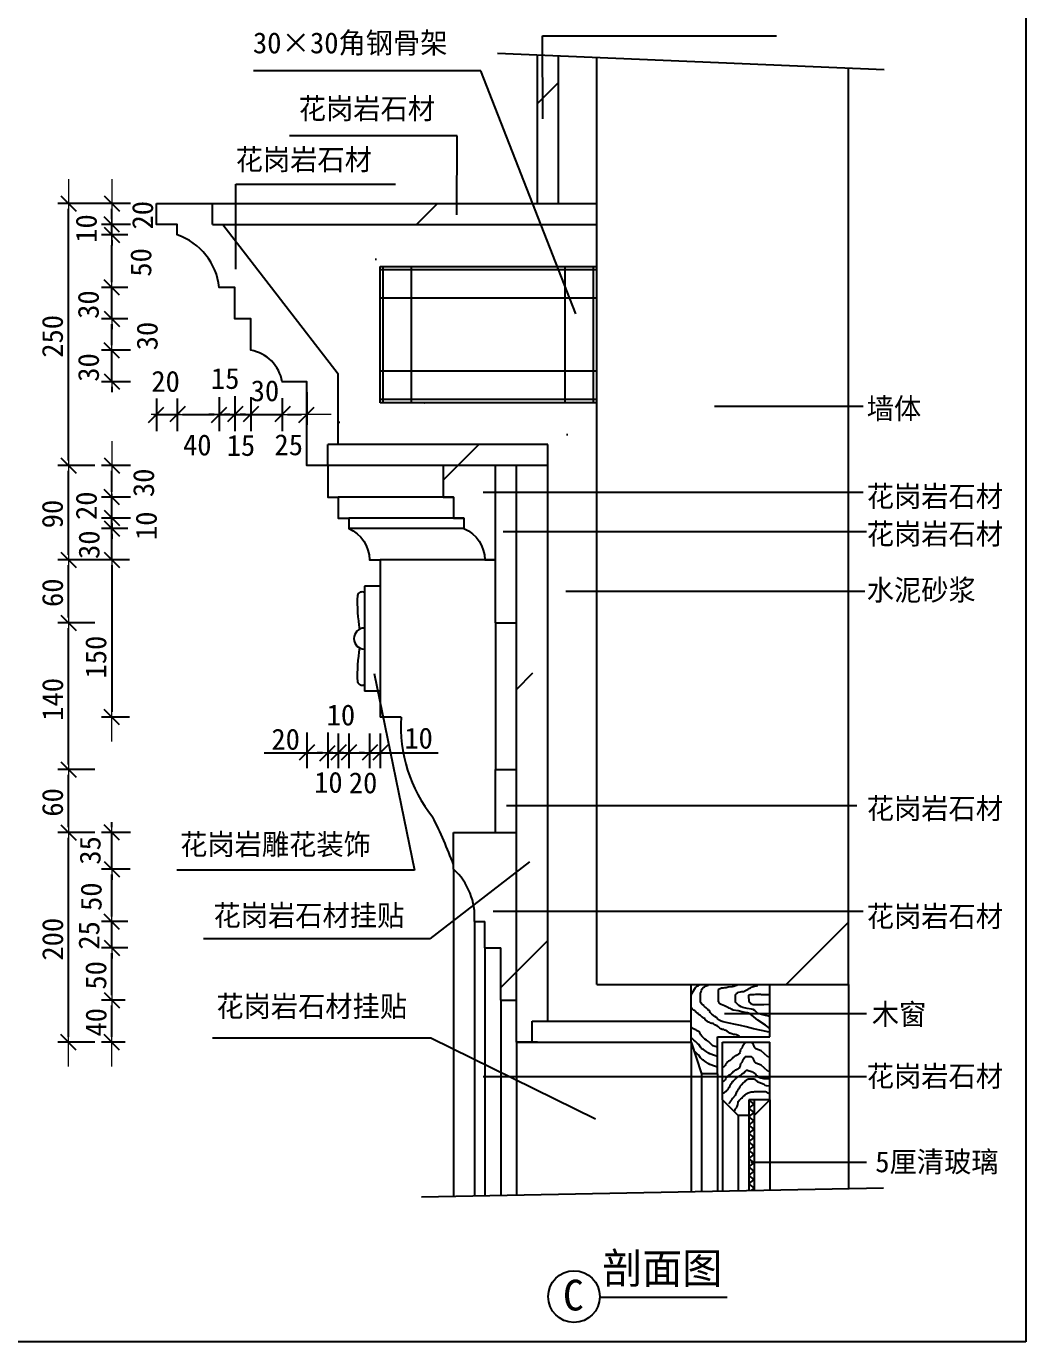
# Model space of a CAD drawing. Header units: metres. Extents: x 1603 to 10770, y 1189 to 12976.
# Drawn here: x 6004 to 10770, y 1189 to 7462 of the extents above; entities that cross this region are included whole.
import ezdxf

# ---------------------------------------------------------------- set-up
doc = ezdxf.new("R2010")
doc.units = ezdxf.units.M
for name, color, linetype in [('2', 2, 'Continuous'), ('3', 3, 'Continuous'), ('4', 4, 'Continuous'), ('7', 7, 'Continuous'), ('BH', 3, 'Continuous'), ('DIM', 3, 'Continuous'), ('TEXT', 3, 'Continuous')]:
    doc.layers.add(name, color=color, linetype=linetype)
doc.dimstyles.get("Standard").update_dxf_attribs({"dimtxt": 2.5, "dimasz": 2.5, "dimexe": 1.25, "dimexo": 0.625, "dimtad": 1, "dimcen": 2.5, "dimazin": 3, "dimtfac": 1, "dimtmove": 0, "dimatfit": 3})

# ---------------------------------------------------------------- blocks, each defined once
blk = doc.blocks.new('BH2')
at = {"layer": 'BH'}
blk.add_lwpolyline([(0, 32), (5, 28), (0, 24), (5, 20), (0, 16), (5, 12), (0, 8), (5, 4), (0, 0)], dxfattribs=at)
blk = doc.blocks.new('_DOT')
at = {"color": 0, "linetype": 'ByBlock', "lineweight": 15}
blk.add_line((4.63, 0), (-1, 0), dxfattribs=at)
blk.add_lwpolyline([(-1.51, -1.54), (1.42, 1.41)])

msp = doc.modelspace()

# ---------------------------------------------------------------- hatches: boundary and pattern name
at = {"layer": 'BH'}
h = msp.add_hatch(dxfattribs=at)
h.set_pattern_fill('ANSI33', scale=300)
h.paths.add_polyline_path([(8541.09, 7321.37), (8441.09, 7325.59), (8441.09, 6617.22), (8541.09, 6617.22)])
h.paths.add_polyline_path([(8724.42, 6617.22), (6891.09, 6617.22), (6891.09, 6517.22), (8724.42, 6517.22)])
h.paths.add_polyline_path([(6891.09, 6617.22), (6623.83, 6617.22), (6623.83, 6517.22), (6723.83, 6517.22), (6723.83, 6467.22, -0.29), (6923.83, 6217.22), (6998.83, 6217.22), (6998.83, 6067.22), (7073.83, 6067.22), (7073.83, 5917.22, -0.32), (7223.83, 5767.22), (7341.09, 5767.22), (7341.09, 5467.22), (7341.09, 5367.22), (7441.09, 5367.22), (7441.09, 5467.22), (7491.09, 5467.22), (7491.09, 5805.63), (6941.09, 6517.22), (6891.09, 6517.22)])
h.paths.add_polyline_path([(8491.09, 5467.22), (7441.09, 5467.22), (7441.09, 5367.22), (8491.09, 5367.22)])
h.paths.add_polyline_path([(8241.09, 5367.22), (7991.09, 5367.22), (7991.09, 5217.22), (8041.09, 5217.22), (8041.09, 5117.22), (8091.09, 5117.22), (8091.09, 5067.22, -0.29), (8191.09, 4917.22), (8241.09, 4917.22)])
h.paths.add_polyline_path([(8341.09, 5367.22), (8241.09, 5367.22), (8241.09, 4617.22), (8341.09, 4617.22)])
h.paths.add_polyline_path([(8491.09, 5367.22), (8341.09, 5367.22), (8341.09, 2617.22), (8416.09, 2617.22), (8416.09, 2717.22), (8491.09, 2717.22)])
h.paths.add_polyline_path([(8341.09, 3917.22), (8241.09, 3917.22), (8241.09, 3617.22), (8341.09, 3617.22)])
h.paths.add_polyline_path([(8341.09, 3617.22), (8041.09, 3617.22), (8041.09, 3442.22, -0.23), (8141.09, 3192.22), (8191.09, 3192.22), (8191.09, 3067.22), (8266.09, 3067.22), (8266.09, 2817.22), (8341.09, 2817.22)])
h.paths.add_polyline_path([(9174.42, 2717.22), (8416.09, 2717.22), (8416.09, 2617.22), (8441.09, 2617.22), (9174.42, 2617.22)])
h = msp.add_hatch(dxfattribs=at)
h.set_pattern_fill('AR-CONC', scale=15)
h.paths.add_polyline_path([(8724.42, 7313.64), (8541.09, 7321.37), (8541.09, 6617.22), (8724.42, 6617.22)])
h = msp.add_hatch(dxfattribs=at)
h.set_pattern_fill('ANSI31', scale=1500)
h.paths.add_polyline_path([(8724.42, 2892.22), (9924.42, 2892.22), (9924.42, 7263.03), (8724.42, 7313.64)])
h = msp.add_hatch(dxfattribs=at)
h.set_pattern_fill('AR-CONC', scale=15)
h.paths.add_polyline_path([(7491.09, 5805.63), (7491.09, 5467.22), (8491.09, 5467.22), (8491.09, 2717.22), (9174.42, 2717.22), (9174.42, 2892.22), (8724.42, 2892.22), (8724.42, 5667.22), (7691.09, 5667.22), (7691.09, 6317.22), (8724.42, 6317.22), (8724.42, 6517.22), (6941.09, 6517.22)])

# ---------------------------------------------------------------- linework, layer by layer
for p, q in [((8464.97, 7417.55), (9582.1, 7417.55)), ((8170.78, 7250.17), (7086.72, 7250.17)), ((8058.92, 6940.12), (7259.24, 6940.12)), ((7003.59, 6709.63), (7764.03, 6709.63)), ((7854.32, 3437.28), (6720.84, 3437.28)), ((7928.5, 3110.18), (6848.09, 3110.18)), ((7932.4, 2636.81), (6891.82, 2636.81))]:
    msp.add_line(p, q)
at = {"layer": '2'}
for p, q in [((8724.42, 2892.22), (8724.42, 7313.64)), ((9924.42, 2892.22), (9924.42, 7263.03)), ((8724.42, 2892.22), (9924.42, 2892.22))]:
    msp.add_line(p, q, dxfattribs=at)
at = {"layer": '3'}
for p, q in [((8251.46, 7333.58), (10095.43, 7255.82)), ((9224.42, 2467.22), (9224.42, 1905.93)), ((9399.42, 2267.22), (9399.42, 1909.41)), ((7889.21, 1879.39), (10091.57, 1923.16))]:
    msp.add_line(p, q, dxfattribs=at)
at = {"layer": '4'}
for p, q in [((8441.09, 6617.22), (8441.09, 7325.59)), ((8541.09, 6617.22), (8541.09, 7321.37)), ((6623.83, 6617.22), (8724.42, 6617.22)), ((6891.09, 6517.22), (6891.09, 6617.22)), ((6891.09, 6517.22), (8724.42, 6517.22)), ((6941.09, 6517.22), (7491.09, 5805.63)), ((7691.09, 5667.22), (7691.09, 6317.22)), ((7691.09, 6317.22), (8724.42, 6317.22)), ((7491.09, 5467.22), (7491.09, 5805.63)), ((7341.09, 5467.22), (7341.09, 5767.22)), ((8724.42, 5667.22), (7691.09, 5667.22)), ((7441.09, 5367.22), (7441.09, 5467.22)), ((8491.09, 5467.22), (7441.09, 5467.22)), ((8491.09, 2717.22), (8491.09, 5467.22)), ((8491.09, 5367.22), (7441.09, 5367.22)), ((8241.09, 4617.22), (8241.09, 5367.22)), ((8341.09, 2617.22), (8341.09, 5367.22)), ((7691.09, 4917.22), (7691.09, 4167.22)), ((8241.09, 4917.22), (7691.09, 4917.22)), ((8241.09, 4617.22), (8341.09, 4617.22)), ((7791.09, 4167.22), (7691.09, 4167.22)), ((8241.09, 3617.22), (8241.09, 3917.22)), ((8241.09, 3917.22), (8341.09, 3917.22)), ((8041.09, 3442.22), (8041.09, 3617.22)), ((8041.09, 3617.22), (8341.09, 3617.22)), ((8041.09, 3442.22), (8041.09, 1882.41)), ((8141.09, 3192.22), (8191.09, 3192.22)), ((8191.09, 3067.22), (8191.09, 3192.22)), ((8191.09, 3067.22), (8266.09, 3067.22)), ((8266.09, 2817.22), (8266.09, 3067.22)), ((9174.42, 2617.22), (9174.42, 2892.22)), ((9549.42, 2642.22), (9549.42, 2892.22)), ((9924.42, 2892.22), (9924.42, 1919.84)), ((8266.09, 2817.22), (8341.09, 2817.22)), ((8416.09, 2617.22), (8416.09, 2717.22)), ((8416.09, 2717.22), (9174.42, 2717.22)), ((9299.42, 2467.22), (9299.42, 2642.22)), ((9299.42, 2642.22), (9549.42, 2642.22)), ((8341.09, 2617.22), (8341.09, 1888.37)), ((8441.09, 2617.22), (8341.09, 2617.22)), ((8341.09, 2617.22), (9174.42, 2617.22)), ((9174.42, 2617.22), (9224.42, 2467.22)), ((9324.42, 2342.22), (9324.42, 2617.22)), ((9324.42, 2617.22), (9549.42, 2617.22)), ((9549.42, 2342.22), (9549.42, 2617.22)), ((9299.42, 2467.22), (9224.42, 2467.22)), ((9399.42, 2267.22), (9324.42, 2342.22)), ((9549.42, 2342.22), (9449.42, 2342.22)), ((9474.42, 2267.22), (9549.42, 2342.22)), ((9449.42, 2267.22), (9399.42, 2267.22))]:
    msp.add_line(p, q, dxfattribs=at)
for points in [[(7441.09, 5367.22), (7341.09, 5367.22), (7341.09, 5767.22), (7223.83, 5767.22, 0.32), (7073.83, 5917.22), (7073.83, 6067.22), (6998.83, 6067.22), (6998.83, 6217.22), (6923.83, 6217.22, 0.29), (6723.83, 6467.22), (6723.83, 6517.22), (6623.83, 6517.22), (6623.83, 6617.22)], [(7441.09, 5367.22), (7441.09, 5217.22), (7491.09, 5217.22), (7491.09, 5117.22), (7541.09, 5117.22), (7541.09, 5067.22, -0.29), (7641.09, 4917.22), (7691.09, 4917.22)], [(7991.09, 5367.22), (7991.09, 5217.22), (8041.09, 5217.22), (8041.09, 5117.22), (8091.09, 5117.22), (8091.09, 5067.22, -0.29), (8191.09, 4917.22), (8241.09, 4917.22)]]:
    msp.add_lwpolyline(points, format="xyb", dxfattribs=at)
for centre, radius, start, end in [((8483.48, 4124.98), 693.68, 176.51, 218.69), ((5827.45, 2635.14), 2363.71, 20.53, 26.54), ((7835.2, 3214.87), 306.73, 355.77, 47.84)]:
    msp.add_arc(centre, radius, start, end, dxfattribs=at)
at = {"layer": '7'}
for p, q in [((7691.09, 6302.22), (8724.42, 6302.22)), ((7706.09, 5667.22), (7706.09, 6317.22)), ((7841.09, 5667.22), (7841.09, 6317.22)), ((8574.42, 5667.22), (8574.42, 6317.22)), ((8709.42, 5667.22), (8709.42, 6317.22)), ((7691.09, 6167.22), (8724.42, 6167.22)), ((8724.42, 5817.22), (7691.09, 5817.22)), ((8724.42, 5682.22), (7691.09, 5682.22)), ((8041.09, 5217.22), (7491.09, 5217.22)), ((8091.09, 5117.22), (7541.09, 5117.22)), ((8091.09, 5067.22), (7541.09, 5067.22)), ((7616.09, 4792.22), (7616.09, 4292.22)), ((7691.09, 4792.22), (7616.09, 4792.22)), ((8241.09, 4617.22), (8241.09, 3917.22)), ((7691.09, 4292.22), (7616.09, 4292.22)), ((8141.09, 3192.22), (8141.09, 1884.4)), ((8191.09, 3067.22), (8191.09, 1885.39)), ((8266.09, 2817.22), (8266.09, 1886.88)), ((9174.42, 2617.22), (9174.42, 1904.94)), ((9299.42, 2467.22), (9299.42, 1907.42)), ((9324.42, 2342.22), (9324.42, 1907.92)), ((9449.42, 2342.22), (9449.42, 1910.4)), ((9474.42, 2342.22), (9474.42, 1910.9)), ((9549.42, 2342.22), (9549.42, 1912.39))]:
    msp.add_line(p, q, dxfattribs=at)
for centre, radius, start, end in [((8328.84, 4714.37), 746.58, 177.44, 189.85), ((7604.75, 4742.26), 22.43, 59.63, 165.82), ((7616.09, 4542.22), 50, 90, 270), ((8328.84, 4370.08), 746.58, 170.15, 182.56), ((7604.75, 4342.19), 22.43, 194.18, 300.37)]:
    msp.add_arc(centre, radius, start, end, dxfattribs=at)
at = {"layer": 'BH'}
for p, q in [((9200.59, 2881.98), (9206.53, 2886.43)), ((9206.53, 2886.43), (9209.5, 2887.92)), ((9209.5, 2887.92), (9212.46, 2890.89)), ((9212.46, 2890.89), (9216.46, 2892.22)), ((9243.63, 2884.95), (9246.6, 2886.43)), ((9246.6, 2886.43), (9251.05, 2887.92)), ((9251.05, 2887.92), (9255.5, 2889.41)), ((9255.5, 2889.41), (9259.26, 2892.22)), ((9378.69, 2884.06), (9386.11, 2888.51)), ((9386.11, 2888.51), (9393.53, 2890)), ((9393.53, 2890), (9397.97, 2892.22)), ((9484.06, 2885.54), (9488.51, 2887.03)), ((9488.51, 2887.03), (9492.96, 2887.03)), ((9174.42, 2839.97), (9176.85, 2844.82)), ((9176.85, 2844.82), (9178.33, 2849.28)), ((9178.33, 2849.28), (9182.78, 2855.23)), ((9182.78, 2855.23), (9185.75, 2862.66)), ((9185.75, 2862.66), (9190.2, 2870.09)), ((9190.2, 2870.09), (9194.66, 2879)), ((9194.66, 2879), (9200.59, 2881.98)), ((9218.4, 2847.8), (9219.89, 2852.25)), ((9218.4, 2840.36), (9218.4, 2847.8)), ((9219.89, 2809.42), (9218.4, 2840.36)), ((9219.89, 2852.25), (9221.37, 2853.74)), ((9221.37, 2853.74), (9222.85, 2858.2)), ((9222.85, 2858.2), (9224.34, 2865.63)), ((9224.34, 2865.63), (9227.31, 2871.57)), ((9227.31, 2871.57), (9231.76, 2877.52)), ((9231.76, 2877.52), (9237.69, 2881.98)), ((9237.69, 2881.98), (9243.63, 2884.95)), ((9304.48, 2869.19), (9310.42, 2872.17)), ((9304.48, 2810.01), (9304.48, 2869.19)), ((9310.42, 2872.17), (9319.32, 2876.63)), ((9319.32, 2876.63), (9328.23, 2876.63)), ((9328.23, 2876.63), (9335.65, 2878.11)), ((9335.65, 2878.11), (9341.58, 2878.11)), ((9341.58, 2878.11), (9350.49, 2881.08)), ((9350.49, 2881.08), (9371.27, 2882.57)), ((9371.27, 2882.57), (9378.69, 2884.06)), ((9386.11, 2842.44), (9387.59, 2845.42)), ((9386.11, 2810.01), (9386.11, 2842.44)), ((9387.59, 2845.42), (9390.56, 2848.39)), ((9390.56, 2848.39), (9392.04, 2851.36)), ((9392.04, 2851.36), (9395.01, 2852.85)), ((9395.01, 2852.85), (9400.95, 2855.82)), ((9400.95, 2855.82), (9409.85, 2857.31)), ((9409.85, 2857.31), (9415.79, 2858.79)), ((9415.79, 2858.79), (9427.66, 2858.79)), ((9427.66, 2858.79), (9430.63, 2861.76)), ((9430.63, 2861.76), (9433.6, 2863.25)), ((9433.6, 2863.25), (9436.57, 2864.74)), ((9436.57, 2864.74), (9442.5, 2869.19)), ((9442.5, 2869.19), (9446.96, 2870.68)), ((9446.96, 2870.68), (9451.41, 2873.65)), ((9449.92, 2842.44), (9451.41, 2843.93)), ((9449.92, 2837.99), (9449.92, 2842.44)), ((9451.41, 2811.5), (9449.92, 2837.99)), ((9451.41, 2873.65), (9457.34, 2876.63)), ((9451.41, 2843.93), (9455.86, 2845.42)), ((9455.86, 2845.42), (9475.15, 2845.42)), ((9457.34, 2876.63), (9461.8, 2879.6)), ((9461.8, 2879.6), (9466.25, 2881.08)), ((9466.25, 2881.08), (9470.7, 2882.57)), ((9470.7, 2882.57), (9475.15, 2882.57)), ((9475.15, 2882.57), (9479.61, 2885.54)), ((9475.15, 2845.42), (9482.57, 2846.9)), ((9479.61, 2885.54), (9484.06, 2885.54)), ((9482.57, 2846.9), (9504.84, 2846.9)), ((9504.84, 2846.9), (9509.29, 2845.42)), ((9509.29, 2845.42), (9549.42, 2845.42)), ((9175.36, 2782.67), (9174.42, 2784.55)), ((9179.81, 2776.73), (9175.36, 2782.67)), ((9185.75, 2770.78), (9179.81, 2776.73)), ((9191.69, 2767.81), (9185.75, 2770.78)), ((9194.66, 2764.84), (9191.69, 2767.81)), ((9197.62, 2761.86), (9194.66, 2764.84)), ((9197.62, 2760.38), (9197.62, 2761.86)), ((9200.59, 2758.89), (9197.62, 2760.38)), ((9222.85, 2803.48), (9219.89, 2809.42)), ((9225.82, 2799.02), (9222.85, 2803.48)), ((9228.79, 2796.05), (9225.82, 2799.02)), ((9231.76, 2794.56), (9228.79, 2796.05)), ((9234.73, 2793.07), (9231.76, 2794.56)), ((9234.73, 2791.59), (9234.73, 2793.07)), ((9237.69, 2787.13), (9234.73, 2791.59)), ((9246.6, 2781.18), (9237.69, 2787.13)), ((9252.54, 2775.24), (9246.6, 2781.18)), ((9255.5, 2770.78), (9252.54, 2775.24)), ((9259.96, 2767.81), (9255.5, 2770.78)), ((9262.92, 2763.35), (9259.96, 2767.81)), ((9265.89, 2758.89), (9262.92, 2763.35)), ((9307.45, 2805.56), (9304.48, 2810.01)), ((9308.93, 2804.07), (9307.45, 2805.56)), ((9311.9, 2799.61), (9308.93, 2804.07)), ((9317.84, 2796.64), (9311.9, 2799.61)), ((9325.26, 2793.67), (9317.84, 2796.64)), ((9334.16, 2790.69), (9325.26, 2793.67)), ((9343.07, 2786.24), (9334.16, 2790.69)), ((9350.49, 2783.26), (9343.07, 2786.24)), ((9356.42, 2780.29), (9350.49, 2783.26)), ((9362.36, 2777.32), (9356.42, 2780.29)), ((9366.81, 2774.35), (9362.36, 2777.32)), ((9375.72, 2769.89), (9366.81, 2774.35)), ((9399.46, 2766.92), (9375.72, 2769.89)), ((9387.59, 2807.04), (9386.11, 2810.01)), ((9392.04, 2802.58), (9387.59, 2807.04)), ((9395.01, 2798.12), (9392.04, 2802.58)), ((9399.46, 2795.15), (9395.01, 2798.12)), ((9402.43, 2792.18), (9399.46, 2795.15)), ((9423.21, 2760.97), (9399.46, 2766.92)), ((9405.4, 2790.69), (9402.43, 2792.18)), ((9412.82, 2786.24), (9405.4, 2790.69)), ((9420.24, 2783.26), (9412.82, 2786.24)), ((9441.02, 2778.81), (9420.24, 2783.26)), ((9443.99, 2758), (9423.21, 2760.97)), ((9461.8, 2774.35), (9441.02, 2778.81)), ((9452.89, 2810.01), (9451.41, 2811.5)), ((9454.38, 2807.04), (9452.89, 2810.01)), ((9455.86, 2807.04), (9454.38, 2807.04)), ((9455.86, 2805.56), (9455.86, 2807.04)), ((9458.83, 2801.1), (9455.86, 2805.56)), ((9463.28, 2798.12), (9458.83, 2801.1)), ((9470.7, 2772.86), (9461.8, 2774.35)), ((9467.73, 2795.15), (9463.28, 2798.12)), ((9521.16, 2795.15), (9467.73, 2795.15)), ((9478.12, 2768.4), (9470.7, 2772.86)), ((9484.06, 2762.46), (9478.12, 2768.4)), ((9492.96, 2753.54), (9484.06, 2762.46)), ((9547.88, 2796.64), (9521.16, 2795.15)), ((9549.42, 2796.75), (9547.88, 2796.64)), ((9203.56, 2755.92), (9200.59, 2758.89)), ((9206.53, 2754.43), (9203.56, 2755.92)), ((9209.5, 2752.95), (9206.53, 2754.43)), ((9210.98, 2749.98), (9209.5, 2752.95)), ((9212.46, 2748.49), (9210.98, 2749.98)), ((9218.4, 2744.03), (9212.46, 2748.49)), ((9222.85, 2741.06), (9218.4, 2744.03)), ((9227.31, 2736.6), (9222.85, 2741.06)), ((9230.27, 2735.11), (9227.31, 2736.6)), ((9234.73, 2732.14), (9230.27, 2735.11)), ((9239.18, 2730.66), (9234.73, 2732.14)), ((9240.66, 2729.17), (9239.18, 2730.66)), ((9242.15, 2726.2), (9240.66, 2729.17)), ((9242.15, 2724.71), (9242.15, 2726.2)), ((9245.12, 2720.25), (9242.15, 2724.71)), ((9251.05, 2717.28), (9245.12, 2720.25)), ((9256.99, 2712.82), (9251.05, 2717.28)), ((9261.44, 2711.34), (9256.99, 2712.82)), ((9264.41, 2711.34), (9261.44, 2711.34)), ((9268.86, 2708.36), (9264.41, 2711.34)), ((9268.86, 2755.92), (9265.89, 2758.89)), ((9273.31, 2751.46), (9268.86, 2755.92)), ((9273.31, 2706.88), (9268.86, 2708.36)), ((9288.15, 2739.57), (9273.31, 2751.46)), ((9277.77, 2706.88), (9273.31, 2706.88)), ((9280.73, 2705.39), (9277.77, 2706.88)), ((9286.67, 2700.93), (9280.73, 2705.39)), ((9298.54, 2694.99), (9286.67, 2700.93)), ((9295.58, 2735.11), (9288.15, 2739.57)), ((9300.03, 2729.17), (9295.58, 2735.11)), ((9304.48, 2726.2), (9300.03, 2729.17)), ((9308.93, 2721.74), (9304.48, 2726.2)), ((9317.84, 2717.28), (9308.93, 2721.74)), ((9326.74, 2714.31), (9317.84, 2717.28)), ((9356.42, 2708.36), (9326.74, 2714.31)), ((9386.11, 2702.42), (9356.42, 2708.36)), ((9409.85, 2696.48), (9386.11, 2702.42)), ((9448.44, 2756.51), (9443.99, 2758)), ((9454.38, 2752.06), (9448.44, 2756.51)), ((9463.28, 2746.11), (9454.38, 2752.06)), ((9492.96, 2722.33), (9463.28, 2746.11)), ((9516.71, 2747.6), (9492.96, 2753.54)), ((9528.58, 2698.56), (9492.96, 2722.33)), ((9549.42, 2739.41), (9516.71, 2747.6)), ((9549.42, 2683.38), (9528.58, 2698.56)), ((9175.36, 2690.53), (9174.42, 2691.47)), ((9175.36, 2641.49), (9174.42, 2642.43)), ((9179.81, 2686.07), (9175.36, 2690.53)), ((9176.85, 2638.52), (9175.36, 2641.49)), ((9178.33, 2638.52), (9176.85, 2638.52)), ((9178.33, 2637.03), (9178.33, 2638.52)), ((9182.78, 2631.09), (9178.33, 2637.03)), ((9185.75, 2681.61), (9179.81, 2686.07)), ((9191.69, 2678.64), (9185.75, 2681.61)), ((9196.14, 2675.67), (9191.69, 2678.64)), ((9200.59, 2672.7), (9196.14, 2675.67)), ((9206.53, 2669.73), (9200.59, 2672.7)), ((9209.5, 2668.24), (9206.53, 2669.73)), ((9212.46, 2666.75), (9209.5, 2668.24)), ((9215.43, 2662.3), (9212.46, 2666.75)), ((9218.4, 2656.35), (9215.43, 2662.3)), ((9221.37, 2651.89), (9218.4, 2656.35)), ((9225.82, 2645.95), (9221.37, 2651.89)), ((9231.76, 2640), (9225.82, 2645.95)), ((9239.18, 2632.57), (9231.76, 2640)), ((9304.48, 2690.53), (9298.54, 2694.99)), ((9307.45, 2687.56), (9304.48, 2690.53)), ((9311.9, 2684.59), (9307.45, 2687.56)), ((9316.35, 2681.61), (9311.9, 2684.59)), ((9322.29, 2678.64), (9316.35, 2681.61)), ((9329.71, 2677.16), (9322.29, 2678.64)), ((9335.65, 2674.18), (9329.71, 2677.16)), ((9340.1, 2672.7), (9335.65, 2674.18)), ((9346.04, 2669.73), (9340.1, 2672.7)), ((9351.97, 2665.27), (9346.04, 2669.73)), ((9359.39, 2660.81), (9351.97, 2665.27)), ((9368.3, 2657.84), (9359.39, 2660.81)), ((9377.2, 2654.86), (9368.3, 2657.84)), ((9384.62, 2653.38), (9377.2, 2654.86)), ((9390.56, 2651.89), (9384.62, 2653.38)), ((9396.5, 2648.92), (9390.56, 2651.89)), ((9403.92, 2645.95), (9396.5, 2648.92)), ((9408.56, 2642.22), (9403.92, 2645.95)), ((9436.57, 2690.53), (9409.85, 2696.48)), ((9472.19, 2681.61), (9436.57, 2690.53)), ((9510.77, 2672.7), (9472.19, 2681.61)), ((9546.39, 2665.27), (9510.77, 2672.7)), ((9549.42, 2664.62), (9546.39, 2665.27)), ((9187.23, 2626.63), (9182.78, 2631.09)), ((9194.66, 2620.68), (9187.23, 2626.63)), ((9194.66, 2569.94), (9188.56, 2574.83)), ((9200.59, 2616.23), (9194.66, 2620.68)), ((9205.04, 2611.77), (9200.59, 2616.23)), ((9210.98, 2605.82), (9205.04, 2611.77)), ((9219.89, 2593.93), (9210.98, 2605.82)), ((9224.34, 2587.99), (9219.89, 2593.93)), ((9228.79, 2583.53), (9224.34, 2587.99)), ((9233.24, 2582.04), (9228.79, 2583.53)), ((9239.18, 2577.59), (9233.24, 2582.04)), ((9248.08, 2626.63), (9239.18, 2632.57)), ((9246.6, 2573.13), (9239.18, 2577.59)), ((9255.5, 2567.18), (9246.6, 2573.13)), ((9256.99, 2620.68), (9248.08, 2626.63)), ((9277.77, 2599.88), (9256.99, 2620.68)), ((9299.42, 2593.1), (9277.77, 2599.88)), ((9410.17, 2581.9), (9407.45, 2567.38)), ((9412.89, 2585.53), (9410.17, 2581.9)), ((9415.61, 2588.25), (9412.89, 2585.53)), ((9416.51, 2591.88), (9415.61, 2588.25)), ((9418.33, 2593.7), (9416.51, 2591.88)), ((9420.14, 2597.33), (9418.33, 2593.7)), ((9422.86, 2600.96), (9420.14, 2597.33)), ((9428.3, 2611.85), (9422.86, 2600.96)), ((9431.02, 2614.57), (9428.3, 2611.85)), ((9432.83, 2615.48), (9431.02, 2614.57)), ((9460.02, 2615.48), (9432.83, 2615.48)), ((9463.64, 2613.66), (9460.02, 2615.48)), ((9466.36, 2611.85), (9463.64, 2613.66)), ((9469.08, 2609.13), (9466.36, 2611.85)), ((9471.8, 2605.49), (9469.08, 2609.13)), ((9472.71, 2601.86), (9471.8, 2605.49)), ((9474.52, 2598.23), (9472.71, 2601.86)), ((9475.43, 2594.6), (9474.52, 2598.23)), ((9478.15, 2590.97), (9475.43, 2594.6)), ((9482.68, 2586.44), (9478.15, 2590.97)), ((9495.37, 2580.99), (9482.68, 2586.44)), ((9508.06, 2575.55), (9495.37, 2580.99)), ((9522.56, 2562.84), (9508.06, 2575.55)), ((9200.59, 2565.48), (9194.66, 2569.94)), ((9205.04, 2561.02), (9200.59, 2565.48)), ((9210.98, 2555.08), (9205.04, 2561.02)), ((9219.89, 2543.19), (9210.98, 2555.08)), ((9224.34, 2537.25), (9219.89, 2543.19)), ((9228.79, 2532.79), (9224.34, 2537.25)), ((9233.24, 2531.3), (9228.79, 2532.79)), ((9239.18, 2526.84), (9233.24, 2531.3)), ((9246.6, 2522.39), (9239.18, 2526.84)), ((9255.5, 2516.44), (9246.6, 2522.39)), ((9264.41, 2561.24), (9255.5, 2567.18)), ((9264.41, 2510.5), (9255.5, 2516.44)), ((9285.19, 2553.81), (9264.41, 2561.24)), ((9285.19, 2503.07), (9264.41, 2510.5)), ((9299.42, 2549.74), (9285.19, 2553.81)), ((9337.66, 2510.2), (9336.76, 2506.57)), ((9338.57, 2512.92), (9337.66, 2510.2)), ((9340.38, 2513.83), (9338.57, 2512.92)), ((9341.29, 2515.65), (9340.38, 2513.83)), ((9343.1, 2517.46), (9341.29, 2515.65)), ((9344.91, 2520.18), (9343.1, 2517.46)), ((9347.63, 2522.91), (9344.91, 2520.18)), ((9349.45, 2523.82), (9347.63, 2522.91)), ((9353.07, 2526.54), (9349.45, 2523.82)), ((9356.7, 2528.35), (9353.07, 2526.54)), ((9360.32, 2530.17), (9356.7, 2528.35)), ((9362.13, 2531.08), (9360.32, 2530.17)), ((9368.48, 2537.43), (9362.13, 2531.08)), ((9371.2, 2539.24), (9368.48, 2537.43)), ((9374.82, 2544.69), (9371.2, 2539.24)), ((9377.54, 2546.5), (9374.82, 2544.69)), ((9380.26, 2549.23), (9377.54, 2546.5)), ((9383.89, 2551.95), (9380.26, 2549.23)), ((9387.51, 2552.86), (9383.89, 2551.95)), ((9392.04, 2555.58), (9387.51, 2552.86)), ((9396.58, 2556.49), (9392.04, 2555.58)), ((9398.39, 2559.21), (9396.58, 2556.49)), ((9401.11, 2561.02), (9398.39, 2559.21)), ((9403.83, 2561.93), (9401.11, 2561.02)), ((9405.64, 2562.84), (9403.83, 2561.93)), ((9407.45, 2567.38), (9405.64, 2562.84)), ((9410.17, 2513.51), (9407.45, 2498.99)), ((9412.89, 2517.14), (9410.17, 2513.51)), ((9415.61, 2519.86), (9412.89, 2517.14)), ((9416.51, 2523.49), (9415.61, 2519.86)), ((9418.33, 2525.3), (9416.51, 2523.49)), ((9420.14, 2528.93), (9418.33, 2525.3)), ((9422.86, 2532.56), (9420.14, 2528.93)), ((9428.3, 2543.46), (9422.86, 2532.56)), ((9431.02, 2546.18), (9428.3, 2543.46)), ((9432.83, 2547.09), (9431.02, 2546.18)), ((9460.02, 2547.09), (9432.83, 2547.09)), ((9463.64, 2545.27), (9460.02, 2547.09)), ((9466.36, 2543.46), (9463.64, 2545.27)), ((9469.08, 2540.73), (9466.36, 2543.46)), ((9471.8, 2537.1), (9469.08, 2540.73)), ((9472.71, 2533.47), (9471.8, 2537.1)), ((9474.52, 2529.84), (9472.71, 2533.47)), ((9475.43, 2526.21), (9474.52, 2529.84)), ((9478.15, 2522.58), (9475.43, 2526.21)), ((9482.68, 2518.04), (9478.15, 2522.58)), ((9495.37, 2512.6), (9482.68, 2518.04)), ((9508.06, 2507.15), (9495.37, 2512.6)), ((9540.68, 2548.32), (9522.56, 2562.84)), ((9549.42, 2546.13), (9540.68, 2548.32)), ((9299.42, 2498.99), (9285.19, 2503.07)), ((9329.51, 2498.4), (9326.79, 2497.5)), ((9334.04, 2502.94), (9329.51, 2498.4)), ((9336.76, 2506.57), (9334.04, 2502.94)), ((9341.29, 2447.25), (9340.38, 2445.44)), ((9343.1, 2449.07), (9341.29, 2447.25)), ((9344.91, 2451.79), (9343.1, 2449.07)), ((9347.63, 2454.52), (9344.91, 2451.79)), ((9349.45, 2455.42), (9347.63, 2454.52)), ((9353.07, 2458.15), (9349.45, 2455.42)), ((9356.7, 2459.96), (9353.07, 2458.15)), ((9360.32, 2461.78), (9356.7, 2459.96)), ((9362.13, 2462.68), (9360.32, 2461.78)), ((9368.48, 2469.04), (9362.13, 2462.68)), ((9371.2, 2470.85), (9368.48, 2469.04)), ((9374.82, 2476.3), (9371.2, 2470.85)), ((9377.54, 2478.11), (9374.82, 2476.3)), ((9380.26, 2480.83), (9377.54, 2478.11)), ((9383.89, 2483.56), (9380.26, 2480.83)), ((9387.51, 2484.46), (9383.89, 2483.56)), ((9392.04, 2487.19), (9387.51, 2484.46)), ((9392.95, 2449.07), (9389.32, 2446.35)), ((9396.58, 2488.09), (9392.04, 2487.19)), ((9396.58, 2451.79), (9392.95, 2449.07)), ((9398.39, 2490.82), (9396.58, 2488.09)), ((9400.2, 2452.7), (9396.58, 2451.79)), ((9401.11, 2492.63), (9398.39, 2490.82)), ((9402.92, 2455.42), (9400.2, 2452.7)), ((9403.83, 2493.54), (9401.11, 2492.63)), ((9406.55, 2457.24), (9402.92, 2455.42)), ((9405.64, 2494.45), (9403.83, 2493.54)), ((9407.45, 2498.99), (9405.64, 2494.45)), ((9411.08, 2460.87), (9406.55, 2457.24)), ((9414.7, 2462.68), (9411.08, 2460.87)), ((9416.51, 2464.5), (9414.7, 2462.68)), ((9419.23, 2466.31), (9416.51, 2464.5)), ((9422.86, 2468.13), (9419.23, 2466.31)), ((9425.58, 2469.94), (9422.86, 2468.13)), ((9427.39, 2471.76), (9425.58, 2469.94)), ((9430.11, 2475.39), (9427.39, 2471.76)), ((9432.83, 2479.02), (9430.11, 2475.39)), ((9436.45, 2482.65), (9432.83, 2479.02)), ((9442.8, 2482.65), (9436.45, 2482.65)), ((9446.42, 2480.83), (9442.8, 2482.65)), ((9451.86, 2479.02), (9446.42, 2480.83)), ((9457.3, 2477.2), (9451.86, 2479.02)), ((9461.83, 2476.3), (9457.3, 2477.2)), ((9465.46, 2475.39), (9461.83, 2476.3)), ((9468.18, 2473.57), (9465.46, 2475.39)), ((9471.8, 2472.67), (9468.18, 2473.57)), ((9474.52, 2469.94), (9471.8, 2472.67)), ((9478.15, 2468.13), (9474.52, 2469.94)), ((9481.77, 2464.5), (9478.15, 2468.13)), ((9485.4, 2460.87), (9481.77, 2464.5)), ((9489.93, 2456.33), (9485.4, 2460.87)), ((9494.46, 2450.88), (9489.93, 2456.33)), ((9507.15, 2446.35), (9494.46, 2450.88)), ((9522.56, 2494.45), (9508.06, 2507.15)), ((9540.68, 2479.93), (9522.56, 2494.45)), ((9549.42, 2477.74), (9540.68, 2479.93)), ((9329.51, 2430.01), (9326.79, 2429.1)), ((9334.04, 2434.55), (9329.51, 2430.01)), ((9336.76, 2438.18), (9334.04, 2434.55)), ((9337.66, 2441.81), (9336.76, 2438.18)), ((9338.57, 2444.53), (9337.66, 2441.81)), ((9340.38, 2445.44), (9338.57, 2444.53)), ((9344.91, 2386.45), (9341.29, 2382.82)), ((9347.63, 2390.99), (9344.91, 2386.45)), ((9349.45, 2393.71), (9347.63, 2390.99)), ((9351.26, 2395.52), (9349.45, 2393.71)), ((9353.98, 2399.15), (9351.26, 2395.52)), ((9355.79, 2401.88), (9353.98, 2399.15)), ((9356.7, 2405.51), (9355.79, 2401.88)), ((9359.42, 2410.04), (9356.7, 2405.51)), ((9362.13, 2413.68), (9359.42, 2410.04)), ((9364.85, 2418.21), (9362.13, 2413.68)), ((9366.67, 2420.94), (9364.85, 2418.21)), ((9367.57, 2422.75), (9366.67, 2420.94)), ((9370.29, 2426.38), (9367.57, 2422.75)), ((9373.01, 2429.1), (9370.29, 2426.38)), ((9376.64, 2433.64), (9373.01, 2429.1)), ((9381.17, 2437.27), (9376.64, 2433.64)), ((9383.89, 2440.9), (9381.17, 2437.27)), ((9386.61, 2443.62), (9383.89, 2440.9)), ((9389.32, 2446.35), (9386.61, 2443.62)), ((9394.76, 2385.54), (9392.95, 2380.1)), ((9397.48, 2389.17), (9394.76, 2385.54)), ((9400.2, 2392.8), (9397.48, 2389.17)), ((9402.01, 2396.43), (9400.2, 2392.8)), ((9403.83, 2398.25), (9402.01, 2396.43)), ((9407.45, 2405.51), (9403.83, 2398.25)), ((9411.08, 2410.95), (9407.45, 2405.51)), ((9412.89, 2412.77), (9411.08, 2410.95)), ((9414.7, 2415.49), (9412.89, 2412.77)), ((9416.51, 2416.4), (9414.7, 2415.49)), ((9418.33, 2419.12), (9416.51, 2416.4)), ((9421.05, 2421.84), (9418.33, 2419.12)), ((9423.77, 2423.66), (9421.05, 2421.84)), ((9426.48, 2426.38), (9423.77, 2423.66)), ((9429.2, 2427.29), (9426.48, 2426.38)), ((9431.02, 2430.92), (9429.2, 2427.29)), ((9434.64, 2433.64), (9431.02, 2430.92)), ((9437.36, 2436.36), (9434.64, 2433.64)), ((9440.99, 2438.18), (9437.36, 2436.36)), ((9443.71, 2440.9), (9440.99, 2438.18)), ((9446.42, 2441.81), (9443.71, 2440.9)), ((9470.9, 2441.81), (9446.42, 2441.81)), ((9473.61, 2440.9), (9470.9, 2441.81)), ((9477.24, 2439.09), (9473.61, 2440.9)), ((9480.87, 2437.27), (9477.24, 2439.09)), ((9484.49, 2434.55), (9480.87, 2437.27)), ((9489.02, 2430.92), (9484.49, 2434.55)), ((9492.65, 2427.29), (9489.02, 2430.92)), ((9498.09, 2424.57), (9492.65, 2427.29)), ((9510.77, 2420.94), (9498.09, 2424.57)), ((9521.65, 2442.72), (9507.15, 2446.35)), ((9523.46, 2416.4), (9510.77, 2420.94)), ((9549.42, 2442.72), (9521.65, 2442.72)), ((9527.99, 2410.95), (9523.46, 2416.4)), ((9533.43, 2409.14), (9527.99, 2410.95)), ((9547.93, 2408.23), (9533.43, 2409.14)), ((9549.42, 2408.23), (9547.93, 2408.23)), ((9330.41, 2373.74), (9325.88, 2371.93)), ((9335.85, 2379.19), (9330.41, 2373.74)), ((9338.57, 2380.1), (9335.85, 2379.19)), ((9341.29, 2382.82), (9338.57, 2380.1)), ((9354.88, 2325.64), (9352.16, 2322.92)), ((9357.6, 2328.36), (9354.88, 2325.64)), ((9359.42, 2332), (9357.6, 2328.36)), ((9361.23, 2333.81), (9359.42, 2332)), ((9362.13, 2335.63), (9361.23, 2333.81)), ((9363.95, 2337.44), (9362.13, 2335.63)), ((9365.76, 2341.07), (9363.95, 2337.44)), ((9368.48, 2344.7), (9365.76, 2341.07)), ((9371.2, 2348.33), (9368.48, 2344.7)), ((9383.89, 2362.85), (9371.2, 2348.33)), ((9389.32, 2375.56), (9383.89, 2362.85)), ((9392.95, 2380.1), (9389.32, 2375.56)), ((9397.48, 2319.29), (9399.29, 2332)), ((9399.29, 2332), (9401.11, 2335.63)), ((9401.11, 2335.63), (9403.83, 2338.35)), ((9403.83, 2338.35), (9405.64, 2340.16)), ((9405.64, 2340.16), (9408.36, 2343.79)), ((9408.36, 2343.79), (9411.98, 2346.52)), ((9411.98, 2346.52), (9415.61, 2350.15)), ((9415.61, 2350.15), (9419.23, 2354.68)), ((9419.23, 2354.68), (9422.86, 2358.31)), ((9422.86, 2358.31), (9427.39, 2361.94)), ((9427.39, 2361.94), (9431.02, 2365.57)), ((9431.02, 2365.57), (9433.74, 2368.3)), ((9433.74, 2368.3), (9435.55, 2369.2)), ((9435.55, 2369.2), (9437.36, 2371.02)), ((9437.36, 2371.02), (9440.08, 2372.84)), ((9440.08, 2372.84), (9443.71, 2374.65)), ((9443.71, 2374.65), (9446.42, 2376.47)), ((9446.42, 2376.47), (9450.96, 2378.28)), ((9450.96, 2378.28), (9455.49, 2379.19)), ((9455.49, 2379.19), (9460.93, 2380.1)), ((9460.93, 2380.1), (9466.36, 2380.1)), ((9466.36, 2380.1), (9471.8, 2381)), ((9471.8, 2381), (9477.24, 2381.91)), ((9477.24, 2381.91), (9482.68, 2381.91)), ((9482.68, 2381.91), (9495.37, 2382.82)), ((9495.37, 2382.82), (9525.28, 2382.82)), ((9525.28, 2382.82), (9529.81, 2381.91)), ((9529.81, 2381.91), (9533.43, 2380.1)), ((9533.43, 2380.1), (9537.06, 2378.28)), ((9537.06, 2378.28), (9540.68, 2376.47)), ((9540.68, 2376.47), (9545.22, 2373.74)), ((9545.22, 2373.74), (9547.93, 2371.93)), ((9547.93, 2371.93), (9549.42, 2370.43)), ((9381.17, 2292.06), (9383.89, 2296.6)), ((9383.89, 2296.6), (9386.61, 2300.23)), ((9386.61, 2300.23), (9389.32, 2302.95)), ((9389.32, 2302.95), (9391.14, 2304.77)), ((9391.14, 2304.77), (9392.95, 2307.49)), ((9392.95, 2307.49), (9393.86, 2310.21)), ((9393.86, 2310.21), (9395.67, 2314.75)), ((9395.67, 2314.75), (9397.48, 2319.29))]:
    msp.add_line(p, q, dxfattribs=at)
msp.add_lwpolyline([(9460.27, 1910.9), (9474.42, 1922.22), (9449.42, 1942.22), (9474.42, 1962.22), (9449.42, 1982.22), (9474.42, 2002.22), (9449.42, 2022.22)], dxfattribs=at)
at = {"layer": 'DIM'}
for p, q in [((10770.12, 12976.29), (10770.12, 1189.07)), ((6419.51, 6617.22), (6154.47, 6617.22)), ((6204.47, 5392.22), (6204.47, 6592.22)), ((6499.86, 6617.22), (6361.49, 6617.22)), ((6411.49, 6542.22), (6411.49, 6592.22)), ((6411.49, 6542.22), (6411.49, 6567.22)), ((6499.86, 6517.22), (6361.49, 6517.22)), ((6499.86, 6517.22), (6361.49, 6517.22)), ((6487.17, 6467.22), (6361.49, 6467.22)), ((6487.17, 6467.22), (6361.49, 6467.22)), ((6411.49, 6467.22), (6411.49, 6517.22)), ((6411.49, 6442.22), (6411.49, 6417.22)), ((6411.49, 6442.22), (6411.49, 6437.17)), ((6411.49, 6242.22), (6411.49, 6417.97)), ((6487.17, 6217.22), (6361.49, 6217.22)), ((6487.17, 6217.22), (6361.49, 6217.22)), ((6411.49, 6242.22), (6411.49, 6247.28)), ((6411.49, 6067.22), (6411.49, 6217.22)), ((6487.17, 6067.22), (6361.49, 6067.22)), ((6487.17, 6067.22), (6361.49, 6067.22)), ((6411.49, 6042.22), (6411.49, 6017.22)), ((6411.49, 5942.22), (6411.49, 6042.22)), ((6411.49, 5942.22), (6411.49, 5967.22)), ((6499.79, 5917.22), (6361.49, 5917.22)), ((6499.79, 5917.22), (6361.49, 5917.22)), ((6411.49, 5767.22), (6411.49, 5917.22)), ((6499.79, 5767.22), (6361.49, 5767.22)), ((6411.49, 5742.22), (6411.49, 5717.22)), ((7341.09, 5717.22), (7341.09, 5560.97)), ((6623.83, 5687.91), (6623.83, 5532.2)), ((6723.83, 5687.91), (6723.83, 5532.2)), ((6723.83, 5687.91), (6723.83, 5532.2)), ((6923.83, 5692.93), (6923.83, 5532.2)), ((6923.83, 5692.93), (6923.83, 5532.2)), ((6998.83, 5697.95), (6998.83, 5532.2)), ((6998.83, 5697.95), (6998.83, 5532.2)), ((7073.83, 5692.93), (7073.83, 5532.2)), ((7073.83, 5692.93), (7073.83, 5532.2)), ((7223.83, 5688.45), (7223.83, 5532.2)), ((7223.83, 5688.45), (7223.83, 5532.2)), ((6623.83, 5610.97), (6723.83, 5610.97)), ((6748.83, 5610.97), (6898.83, 5610.97)), ((6748.83, 5610.97), (6773.83, 5610.97)), ((6898.83, 5610.97), (6873.83, 5610.97)), ((6923.83, 5610.97), (6998.83, 5610.97)), ((6973.83, 5610.97), (6948.83, 5610.97)), ((6998.83, 5610.97), (7073.83, 5610.97)), ((7023.83, 5610.97), (7048.83, 5610.97)), ((7048.83, 5610.97), (7023.83, 5610.97)), ((7073.83, 5610.97), (7223.83, 5610.97)), ((7098.83, 5610.97), (7123.83, 5610.97)), ((7248.83, 5610.97), (7316.09, 5610.97)), ((7248.83, 5610.97), (7273.83, 5610.97)), ((6329.96, 5367.22), (6154.47, 5367.22)), ((6329.96, 5367.22), (6154.47, 5367.22)), ((6204.47, 4942.22), (6204.47, 5342.22)), ((6499.79, 5367.22), (6361.49, 5367.22)), ((6411.49, 5242.22), (6411.49, 5342.22)), ((6499.79, 5217.22), (6361.49, 5217.22)), ((6499.79, 5217.22), (6361.49, 5217.22)), ((6411.49, 5242.22), (6411.49, 5267.22)), ((6411.49, 5117.22), (6411.49, 5217.22)), ((6411.49, 5142.22), (6411.49, 5167.22)), ((6499.79, 5117.22), (6361.49, 5117.22)), ((6499.79, 5117.22), (6361.49, 5117.22)), ((6411.49, 5067.22), (6411.49, 5117.22)), ((6411.49, 5092.22), (6411.49, 5117.22)), ((6411.49, 5092.22), (6411.49, 5067.22)), ((6487.17, 5067.22), (6361.49, 5067.22)), ((6487.17, 5067.22), (6361.49, 5067.22)), ((6411.49, 4917.22), (6411.49, 5067.22)), ((6411.49, 5042.22), (6411.49, 5017.22)), ((6205.96, 4917.22), (6154.47, 4917.22)), ((6370.61, 4917.22), (6154.47, 4917.22)), ((6487.17, 4917.22), (6361.49, 4917.22)), ((6496.02, 4917.22), (6361.49, 4917.22)), ((6204.47, 4642.22), (6204.47, 4892.22)), ((6411.49, 4892.22), (6411.49, 4867.22)), ((6411.49, 4892.22), (6411.49, 4192.22)), ((6329.96, 4617.22), (6154.47, 4617.22)), ((6329.96, 4617.22), (6154.47, 4617.22)), ((6204.47, 3942.22), (6204.47, 4592.22)), ((6496.02, 4167.22), (6361.49, 4167.22)), ((7341.09, 4094.92), (7341.09, 3924.35)), ((7441.09, 4094.92), (7441.09, 3924.35)), ((7441.09, 4094.92), (7441.09, 3924.35)), ((7491.09, 4089.23), (7491.09, 3924.35)), ((7491.09, 4089.23), (7491.09, 3924.35)), ((7541.09, 4089.23), (7541.09, 3924.35)), ((7541.09, 4089.23), (7541.09, 3924.35)), ((7641.09, 4089.23), (7641.09, 3924.35)), ((7641.09, 4089.23), (7641.09, 3924.35)), ((7691.09, 4089.23), (7691.09, 3924.35)), ((7137.88, 3997.14), (7416.09, 3997.14)), ((7416.09, 3997.14), (7391.09, 3997.14)), ((7441.09, 3997.14), (7491.09, 3997.14)), ((7466.09, 3997.14), (7441.09, 3997.14)), ((7516.09, 3997.14), (7491.09, 3997.14)), ((7491.09, 3997.14), (7541.09, 3997.14)), ((7516.09, 3997.14), (7541.09, 3997.14)), ((7541.09, 3997.14), (7641.09, 3997.14)), ((7566.09, 3997.14), (7591.09, 3997.14)), ((7616.09, 3997.14), (7591.09, 3997.14)), ((7641.09, 3997.14), (7691.09, 3997.14)), ((7673.35, 3997.14), (7968.07, 3997.14)), ((7716.09, 3997.14), (7741.09, 3997.14)), ((6205.96, 3917.22), (6154.47, 3917.22)), ((6329.96, 3917.22), (6154.47, 3917.22)), ((6204.47, 3642.22), (6204.47, 3892.22)), ((6411.49, 3642.22), (6411.49, 3667.22)), ((6218.58, 3617.22), (6154.47, 3617.22)), ((6329.96, 3617.22), (6154.47, 3617.22)), ((6204.47, 2642.22), (6204.47, 3592.22)), ((6499.79, 3617.22), (6361.49, 3617.22)), ((6411.49, 3442.22), (6411.49, 3617.22)), ((6498.66, 3442.22), (6361.49, 3442.22)), ((6498.66, 3442.22), (6361.49, 3442.22)), ((6411.49, 3417.22), (6411.49, 3392.22)), ((6411.49, 3217.22), (6411.49, 3417.22)), ((6411.49, 3217.22), (6411.49, 3242.22)), ((6487.17, 3192.22), (6361.49, 3192.22)), ((6487.17, 3192.22), (6361.49, 3192.22)), ((6411.49, 3067.22), (6411.49, 3192.22)), ((6487.17, 3067.22), (6361.49, 3067.22)), ((6487.17, 3067.22), (6361.49, 3067.22)), ((6411.49, 3042.22), (6411.49, 3017.22)), ((6411.49, 2842.22), (6411.49, 3042.22)), ((6474.54, 2817.22), (6361.49, 2817.22)), ((6474.54, 2817.22), (6361.49, 2817.22)), ((6411.49, 2642.22), (6411.49, 2792.22)), ((6329.96, 2617.22), (6154.47, 2617.22)), ((6474.54, 2617.22), (6361.49, 2617.22)), ((10770.12, 1189.07), (1603.2, 1189.07))]:
    msp.add_line(p, q, dxfattribs=at)
at = {"layer": 'TEXT'}
msp.add_line((8743.08, 1401.49), (9346.39, 1401.49), dxfattribs=at)
msp.add_circle((8615.64, 1404.21), 123.09, dxfattribs=at)

# ---------------------------------------------------------------- block references
at = {"layer": '3', "xscale": -5, "yscale": 5, "zscale": 5, "rotation": 180}
for p in [(9449.42, 2342.22), (9449.42, 2182.22)]:
    msp.add_blockref('BH2', p, dxfattribs=at)
at = {"layer": 'DIM', "xscale": 25, "yscale": 25, "zscale": 25}
for p, rotation in [((6204.47, 6617.22), 90), ((6411.49, 6617.22), 90), ((6411.49, 6517.22), 270), ((6411.49, 6467.22), 90), ((6411.49, 6467.22), 90), ((6411.49, 6217.22), 270), ((6411.49, 6067.22), 90), ((6411.49, 5917.22), 270), ((6411.49, 5767.22), 90), ((6723.83, 5610.97), 180), ((6998.83, 5610.97), 180), ((7073.83, 5610.97), 180), ((7223.83, 5610.97), 180), ((6204.47, 5367.22), 90), ((6411.49, 5367.22), 90), ((6411.49, 5217.22), 270), ((6411.49, 5117.22), 90), ((6411.49, 5067.22), 90), ((6204.47, 4917.22), 90), ((6411.49, 4917.22), 90), ((6204.47, 4617.22), 90), ((6411.49, 4167.22), 270), ((6204.47, 3917.22), 90), ((7341.09, 3997.14), 180), ((7491.09, 3997.14), 180), ((7541.09, 3997.14), 180), ((7641.09, 3997.14), 180), ((7691.09, 3997.14), 180), ((6204.47, 3617.22), 90), ((6411.49, 3617.22), 270), ((6411.49, 3442.22), 90), ((6411.49, 3192.22), 270), ((6411.49, 3067.22), 90), ((6411.49, 2817.22), 90), ((6204.47, 2617.22), 270), ((6411.49, 2617.22), 270)]:
    msp.add_blockref('_DOT', p, dxfattribs=dict(at, rotation=rotation))
for p in [(6623.83, 5610.97), (6923.83, 5610.97), (7341.09, 5610.97), (7441.09, 3997.14)]:
    msp.add_blockref('_DOT', p, dxfattribs=at)

# ---------------------------------------------------------------- texts
for s, p in [('20', (6607.9, 6493.24)), ('10', (6339.23, 6429.7)), ('50', (6599.67, 6268.24)), ('30', (6349.18, 6067.08)), ('250', (6178.02, 5881.53)), ('30', (6629.73, 5917.08)), ('30', (6349.91, 5767.08)), ('30', (6612.72, 5217.08)), ('20', (6339.36, 5107.68)), ('90', (6177.73, 5068.24)), ('10', (6625.5, 5012.17)), ('30', (6352.62, 4921.9)), ('60', (6178.31, 4692.95)), ('150', (6385.05, 4351.94)), ('140', (6178.89, 4150.46)), ('60', (6178.31, 3692.95)), ('35', (6357.68, 3463.98)), ('50', (6362.5, 3243.24)), ('200', (6178.89, 3006.53)), ('25', (6352.26, 3058.63)), ('50', (6385.05, 2868.24)), ('40', (6385.91, 2644.39))]:
    msp.add_text(s, height=100, rotation=90).set_placement(p)
for s, p in [('20', (6599.85, 5719.17)), ('15', (6884.17, 5733.08)), ('30', (7073.69, 5674.31)), ('40', (6751, 5415.85)), ('15', (6959.17, 5413.64)), ('25', (7187.07, 5416.71)), ('10', (7436.03, 4128.02)), ('20', (7172.46, 4012.43)), ('10', (7806.48, 4017.56)), ('10', (7376.21, 3806.82)), ('20', (7541.84, 3804.52))]:
    msp.add_text(s, height=100).set_placement(p)
at = {"layer": 'TEXT'}
for s, height, p in [('30×30角钢骨架', 100, (7084.5, 7333.3)), ('花岗岩石材', 100, (7303, 7019.96)), ('花岗岩石材', 100, (7002.13, 6776.97)), ('墙体', 100, (10012.03, 5589.54)), ('花岗岩石材', 100, (10012.03, 5170.75)), ('花岗岩石材', 100, (10012.03, 4991.61)), ('水泥砂浆', 100, (10012.03, 4723.98)), ('花岗岩石材', 100, (10012.03, 3682.3)), ('花岗岩雕花装饰', 100, (6737.02, 3510.72)), ('花岗岩石材挂贴', 100, (6896.39, 3172.11)), ('花岗岩石材', 100, (10012.03, 3167.7)), ('花岗岩石材挂贴', 100, (6909.69, 2738.4)), ('木窗', 100, (10036.11, 2700.78)), ('花岗岩石材', 100, (10012.03, 2405.65)), ('5厘清玻璃', 100, (10052.8, 1997.19)), ('剖面图', 146.5, (8751.03, 1466.05)), ('C', 146.5, (8562.98, 1338))]:
    msp.add_text(s, height=height, dxfattribs=at).set_placement(p)

# ---------------------------------------------------------------- leaders
at = {"layer": 'DIM'}
for points in [[(8466.49, 7020.25), (8464.97, 7417.55)], [(8624.14, 6091.36), (8170.78, 7250.17)], [(8056.6, 6563.68), (8058.92, 6940.12)], [(7003.34, 6303.23), (7003.59, 6709.63)], [(9286.28, 5650.53), (9995.71, 5650.53)], [(8182.72, 5241.18), (9995.71, 5241.18)], [(8277.31, 5052.25), (10011.48, 5052.25)], [(8576.85, 4768.86), (10002.18, 4768.86)], [(7662.47, 4375.26), (7854.32, 3437.28)], [(8293.08, 3745.5), (9964.18, 3745.5)], [(8403.43, 3477.85), (7928.5, 3110.18)], [(8230.02, 3241.69), (9995.71, 3241.69)], [(9333.58, 2753.63), (10011.48, 2753.63)], [(8718.74, 2249.82), (7932.4, 2636.81)], [(8182.72, 2454.49), (10011.48, 2454.49)], [(9459.7, 2045.15), (10011.48, 2045.15)]]:
    msp.add_leader(points, dimstyle='Standard', dxfattribs=at)

doc.saveas('drawing.dxf')
